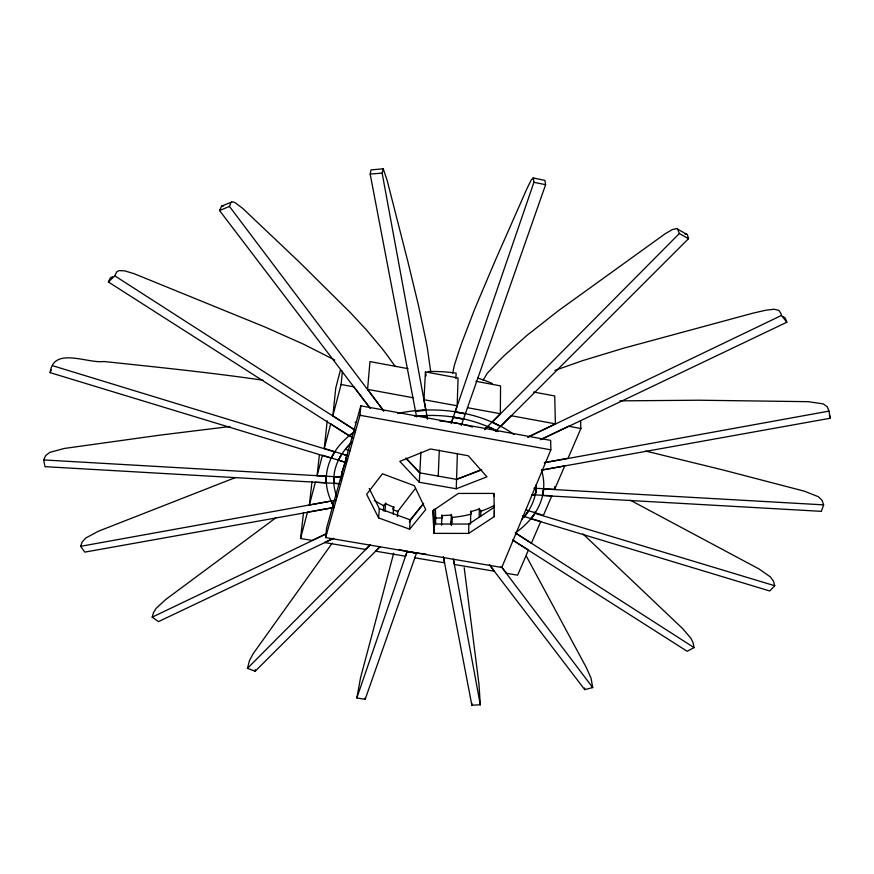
<?xml version="1.0" encoding="UTF-8"?>
<svg xmlns="http://www.w3.org/2000/svg" width="874" height="874" viewBox="0 0 874 874"><rect width="100%" height="100%" fill="white"/><g stroke="black" fill="none" stroke-linecap="round" stroke-linejoin="round"><path stroke-width="1.31" d="M333.726 480.602L333.759 479.531M333.759 479.946L333.737 481.443M326.231 479.75L326.264 479.105M485.114 429.058L500.343 413.73L500.551 385.882L475.937 381.293M500.627 426.468L492.018 422.109L500.627 426.468L688.526 238.678L687.39 234.735L676.629 228.562L672.368 229.578L665.169 233.762L558.344 310.751L526.705 335.594L504.451 355.412A278.533 122.48 -66.4 0 0 498.235 361.585L487.321 373.209L483.125 380.212M494.323 516.567L493.952 493.428L458.347 493.428L432.706 510.82L434.039 533.369L468.617 533.413L494.323 516.567L494.378 511.203M495.787 431.308C494.564 429.396 486.425 423.748 484.753 429.669M443.489 557.306L471.862 705.187L480.318 704.815L478.985 684.418L464.203 567.674M326.231 479.334L326.264 478.69M471.862 705.187L471.884 703.559M480.722 516.49L480.82 511.257A92.338 62.393 2.5 0 0 494.269 505.445M479.171 516.829L479.323 508.34M333.737 479.771L333.77 479.116M326.242 478.919L326.275 478.275M468.617 533.413L468.835 524.05L494.422 507.171M470.485 524.192L470.791 510.962M333.748 479.356L333.781 478.701M326.253 478.515L326.286 477.859M451.497 422.306L457.168 405.809L458.074 377.972L425.43 371.909L423.977 399.724L427.408 418.275M456.261 488.774L486.949 476.843L468.246 455.747L430.489 448.985L399.8 461.374L419.323 482.273L456.261 488.774L457.386 453.409M450.984 524.739L451.334 514.371M455.944 378.617L456.13 373.176A106.246 72.334 2.5 0 0 428.14 371.537M455.125 411.982L465.329 413.85L455.125 411.982L533.927 182.305L533.348 178.034L531.261 179.891L526.946 188.62L495.077 260.944L474.702 309.046L461.833 342.717A281.057 46.071 -80.4 0 0 459.276 350.124L454.36 365.266L452.754 373.111M451.443 525.296L451.705 517.463A92.338 62.393 2.5 0 0 471.031 514.196M453.3 417.291L463.482 419.138L453.3 417.291L451.126 423.628M333.759 478.952L333.802 478.297M441.545 525.263L441.949 514.906M326.264 478.1L326.308 477.444M434.039 533.369L434.444 524.029L433.591 509.411M435.394 524.75L435.689 517.976L442.331 517.998M438.224 476.122L439.305 450.165M326.286 477.685L326.33 477.04M333.77 478.537L333.813 477.881M425.867 410.277L415.467 410.944L425.867 410.277L382.135 173.118L383.205 168.813L387.095 180.164L408.114 262.593L418.548 305.725L425.977 340.598A281.188 36.107 86.9 0 1 427.408 348.256L430.718 371.811M426.883 415.751L416.505 416.406L426.883 415.751L427.528 419.269M419.323 482.273L420.907 452.044M393.704 553.166L360.536 677.82L356.832 697.965L365.179 699.266L416.472 553.187L411.807 552.226M409.644 529.185L425.704 509.608L414.385 485.715L382.441 473.784L366.643 494.345L378.628 517.921L409.644 529.185L410.168 519.844L423.628 503.326M326.297 477.28L326.352 476.625M333.792 478.122L333.846 477.466M356.832 697.965L407.175 551.374L411.523 552.182M397.473 516.49L397.801 511.421L392.939 509.684M326.33 476.865L326.373 476.221L43.7 459.932L45.71 455.529L49.785 452.371L64.326 448.46L159.789 435.154L229.895 426.534M393.202 514.065L393.693 506.538M333.813 477.717L333.868 477.062M383.38 510.908L383.752 505.696A92.338 62.393 2.5 0 1 374.28 500.398M385.019 511.432L385.609 502.965M378.628 517.921L379.316 508.57L369.189 488.5M333.846 477.302L333.901 476.647L342.237 477.39M536.101 488.97L536.133 488.304L534.746 488.468M365.179 699.266L365.31 697.638M536.068 489.385L536.101 488.719M383.784 410.835L367.583 389.378L369.964 361.585L408.049 368.675M543.595 489.396L543.628 488.73L543.552 489.811M325.609 537.586L360.001 415.292L360.831 405.842L550.664 440.365L550.86 449.848L501.796 567.455L325.609 537.586L326.548 528.278L360.831 405.842M346.071 457.026L345.569 462.28L322.462 455.278L317.087 475.685L341.417 477.084L341.931 471.829M112.56 276.708L110.299 277.976L108.376 281.985L349.261 435.929L355.128 431.275M536.024 489.801L536.068 489.145M340.073 483.901L333.857 483.289M346.344 462.772L338.446 460.128M355.226 430.15L332.863 415.795L341.1 384.516L342.433 371.286M333.813 453.497L334.818 451.705L333.584 453.89M51.358 369.604L50.135 372.641L331.279 458.195L331.891 456.785M535.981 490.216L536.024 489.56M543.508 490.227L543.552 489.571M332.863 415.795L335.747 388.078L340.51 369.8M43.7 459.932L44.978 466.661L326.373 482.863M347.896 455.693L324.254 448.482L327.215 420.842M317.087 475.685L319.392 454.688M416.603 416.909L370.172 174.079L371.013 169.884L383.205 168.813M543.464 490.642L543.508 489.986M335.813 500.212L309.374 504.986L312.007 481.454M535.937 490.631L535.981 489.975M326.647 533.511L312.182 540.438L300.558 538.482L303.54 512.47M543.409 491.057L543.464 490.401M535.882 491.046L535.937 490.39M543.409 490.817L543.246 492.291M535.828 491.461L535.882 490.806M543.355 491.232L543.18 492.707M535.773 491.876L535.828 491.221M332.207 543.158L253.154 653.719L249.418 660.711L247.473 668.337L255.142 671.265L255.372 669.637M535.707 492.281L535.773 491.625M535.642 492.696L535.707 492.04M543.115 493.111L543.18 492.466M535.576 493.1L535.642 492.444M543.104 492.87L542.972 493.93M535.5 493.504L535.576 492.86M543.038 493.286L542.885 494.334M535.434 493.908L535.5 493.264M535.347 494.313L535.423 493.668M542.885 494.094L542.721 495.143M535.347 494.072L535.183 495.121L531.72 494.924M542.809 494.498L542.634 495.536L821.374 511.345L823.625 504.866L822.03 500.278L818.315 496.694L804.386 491.188L722.088 469.731L645.755 451.082M333.813 538.286L158.5 621.611L152.185 617.153L153.529 612.543L156.184 608.293L165.623 599.575L275.78 517.867M535.259 494.476L535.183 495.121M383.697 410.977L229.491 206.461L230.867 202.659L232.429 201.839L234.778 202.462L242.677 208.362L299.848 262.571L350.671 312.925L366.261 329.738L381.796 348.202A278.959 114.155 73.3 0 1 387.029 355.041L395.321 366.556M369.68 407.754L219.516 210.503L221.625 206.1L231.566 202.069M300.558 538.482L307.495 512.12L333.857 507.39M309.374 504.986L315.372 482.229L340.052 483.65M324.254 448.482L330.733 423.857L352.976 438.049M333.191 507.739L84.811 552.117L80.594 546.316L82.331 541.782L85.805 537.991L98.227 531.294L235.554 477.51M108.376 281.985L114.822 275.867L116.723 271.869L118.984 270.612L124.654 270.853L133.995 273.649L265.117 327.073L303.693 344.269L334.753 360.022M50.135 372.641C53.248 346.104 87.913 363.824 103.842 361.497C156.949 367.124 210.11 372.521 262.965 380.201M407.109 551.57L405.514 556.225L375.481 551.144L380.026 546.611M461.264 425.463L545.605 184.698L544.961 180.415L532.998 177.892M533.828 488.173L554.629 489.364L564.735 465.929L542.044 470.004M580.576 420.547L580.882 428.511L568.045 458.26L544.535 462.499M331.279 458.195L332.087 456.392M338.424 460.369L338.631 459.735M338.609 459.975L338.828 459.342M338.806 459.582L339.025 458.948M339.003 459.2L339.232 458.566M332.065 456.632L333.158 454.436M339.21 458.806L339.44 458.173M332.273 456.239L333.376 454.043M339.407 458.413L339.647 457.779M339.625 458.031L339.866 457.386M339.833 457.637L341.002 455.441M340.052 457.244L341.242 455.048M333.355 454.283L333.606 453.65M341.21 455.299L341.483 454.666M341.461 454.906L341.734 454.272M341.712 454.524L341.985 453.89L347.918 455.955M528.289 511.093L526.552 513.89M534.986 513.366L774.725 585.744L769.743 590.988L530.999 518.785L532.135 517.113M534.735 513.497L533.479 515.551M534.243 514.458L535.205 511.596M527.066 513.158L528.53 510.733L525.427 510.034M533.992 514.589L532.419 516.993M526.814 513.278L525.744 514.972M533.216 515.671L530.999 518.785M526.29 514.01L524.903 516.053M397.211 512.186L414.953 489.025M525.471 515.092L524.334 516.763L522.477 516.206M409.283 521.854L423.311 503.883M524.619 516.163L524.334 516.763M383.162 506.002L385.478 503.632L393.966 507.379L392.797 508.57M492.018 422.35L679.338 233.511L677.536 228.901M370.325 544.644L365.54 549.462L324.494 542.525L332.896 538.515M247.473 668.337L369.91 545.267M495.482 431.363L511.159 415.718L555.394 423.835L554.728 395.955L533.621 392.033M255.142 671.265L379.819 547.026M349.261 435.929L355.106 431.505M355.106 422.546L355.98 421.934M582.936 533.894L682.747 628.712L690.984 638.381L693.148 642.882L694.043 647.59L687.172 651.283L512.863 540.296M528.093 437.164L781.443 315.459L781.083 313.81L778.898 310.401L774.189 309.232L765.864 310.204L752.907 313.176L623.544 348.223L582.499 360.678L554.957 370.39M527.732 437.098L555.394 423.835M152.185 617.153L326.472 533.796M540.23 439.731L568.537 426.25L580.882 428.511M542.044 439.098L786.84 322.233L785.234 318.049L783.049 316.519M219.516 210.503L229.491 206.461M406.246 458.774L419.815 472.867L456.567 479.367L480.984 469.797M456.567 479.367L481.814 469.873M221.625 206.1L223.58 205.991M489.364 564.735L584.728 689.619L592.714 687.576L591.043 678.18L586.334 667.572L526.399 556.279M544.316 462.783L828.978 411.119L830.3 418.231L541.487 470.103M80.594 546.316L331.126 501.053L332.655 504.418M452.535 522.04L450.776 522.182M370.172 174.079L382.135 173.118M619.928 400.86L698.949 400.216L808.199 401.679L823.221 403.886L827.252 406.705L828.978 411.119M434.444 524.029L468.835 524.05M684.637 233.708L686.691 234.068M543.628 488.97L823.625 504.866M531.731 494.673L551.833 495.831L543.453 515.278L525.635 509.848M416.472 553.187L407.164 551.603M414.789 557.787L444.604 562.823L443.413 556.596M360.001 415.292L550.86 449.848M341.1 384.516L353.959 386.876L370.39 408.431M367.583 389.378L412.987 397.703M423.977 399.724L457.168 405.809M467.415 407.688L500.343 413.73M533.927 182.305L545.605 184.698M522.783 516.053L540.766 521.516L531.403 543.213L515.31 532.889M52.549 365.693L334.797 451.945M379.316 508.57L410.168 519.844M349.829 450.908L345.416 449.192A89.978 59.825 2.8 0 1 351.818 442.364M487.605 426.807L496.192 430.904M630.351 500.223L758.96 568.93L770.398 576.927L773.435 581.068L774.725 585.744M679.338 233.511L688.526 238.678M512.732 539.99L528.464 550.019L517.616 575.168L506.417 573.278L501.523 566.8M694.043 647.59L515.332 532.9M114.822 275.867L354.931 430.216M405.951 457.921L419.815 472.867M781.443 315.459L786.84 322.233M489.615 564.844L494.498 571.257L454.404 564.484L453.442 559.251M501.119 566.461L592.714 687.576M471.436 513.071L470.452 511.771L479.422 509.018L481.356 511.64M333.988 506.516L333.54 505.74M333.966 506.745L332.896 504.571M333.3 505.587L331.312 501.447M829.35 415.084L830.3 418.231M442.178 518.49L441.654 515.638L451.519 515.081L452.284 519.353M453.42 559.415L480.318 704.815M425.43 371.909L426.151 375.886M451.705 517.463L452.186 520.096M333.835 482.874L333.835 483.53M326.341 482.437L326.352 483.093M326.319 482.022L326.319 482.677M333.813 483.114L333.781 481.607M584.64 687.991L584.728 689.619M326.297 481.596L326.297 482.251M333.781 482.688L333.759 480.776M326.286 481.181L326.275 481.836M435.405 508.69L435.711 518.839M433.428 510.787L434.105 532.124M326.275 480.766L326.264 481.421M554.564 486.731L554.629 489.364M326.264 480.35L326.253 481.006M542.568 491.308L542.634 495.536M494.203 493.548L494.247 496.268M326.264 479.935L326.242 480.58M326.264 479.52L326.231 480.165M435.82 522.554A87.892 59.082 2.5 0 1 434.793 522.532M341.253 480.929A93.78 62.196 2.5 0 1 347.513 458.653M439.961 421.137A93.78 62.196 2.5 0 1 472.528 427.058M541.498 470.136A108.813 72.192 2.5 0 1 516.37 532.157M425.769 553.974A108.813 72.192 2.5 0 1 398.872 549.473M334.152 506.778A108.813 72.192 2.5 0 1 354.516 431.701M397.736 413.468A108.813 72.192 2.5 0 1 513.967 434.476M536.232 484.611A101.297 67.189 2.5 0 1 521.647 519.593M336.829 496.76A101.297 67.189 2.5 0 1 352.222 441.971M414.855 416.341A101.297 67.189 2.5 0 1 497.983 431.614M477.608 378.049A106.246 72.334 2.5 0 1 492.138 383.446"/></g></svg>
